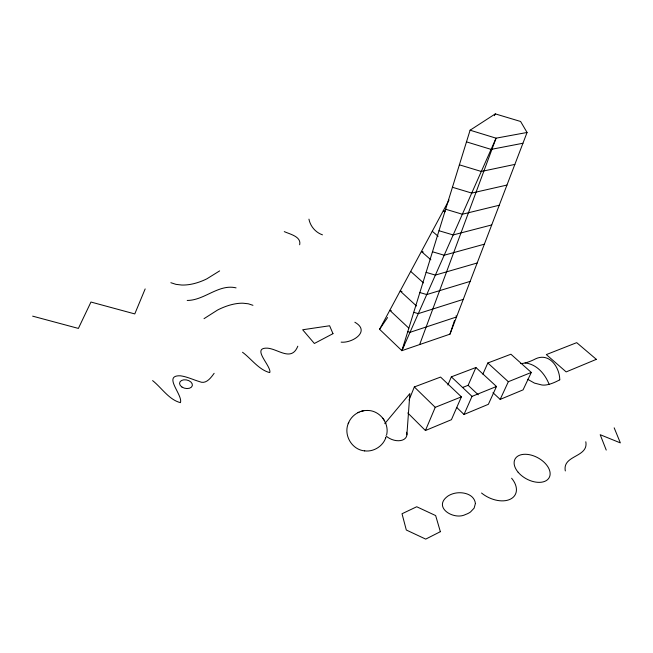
<?xml version="1.0" encoding="UTF-8"?>
<svg xmlns="http://www.w3.org/2000/svg" width="653" height="653" viewBox="0 0 653 653"><rect width="100%" height="100%" fill="white"/><g stroke="black" fill="none" stroke-linecap="round" stroke-linejoin="round"><path stroke-width="0.98" d="M406.892 434.767L409.88 393.563L384.78 423.626M386.617 434.89C389.547 423.046 379.597 410.231 367.329 410.459M527.061 132.477L496.068 138.175L401.881 350.661L470.095 130.208L495.317 113.883L520.604 121.482L527.061 132.477L449.966 334.156L401.881 350.661L379.589 329.308L449.027 200.055M449.966 334.156L454.464 320.623M348.498 422.973C343.103 434.686 351.771 449.876 364.709 450.872M364.439 450.848C373.492 452.145 382.862 446.325 385.809 437.69M385.588 438.294L385.85 437.583M419.642 344.564L496.068 138.175L470.095 130.208M299.67 244.769C301.555 236.582 289.801 234.133 284.267 231.619M401.881 350.661L404.125 344.98M409.08 399.93L414.329 386.951L440.579 377.067L461.393 396.853L451.419 419.699L425.421 430.531L407.774 412.941M348.457 423.071C351.428 415.414 359.468 410.092 367.696 410.468M348.212 423.675L348.743 422.377M145.162 288.92L134.779 313.922L90.963 302.037L78.384 328.418L32.65 316.15M425.421 430.531L435.233 407.333L461.393 396.853M447.885 384.984L451.337 376.854L475.915 367.517L496.484 386.494L488.371 404.313L464.005 414.467L456.741 407.48M462.487 387.523L468.128 385.311L475.915 367.517M464.005 414.467L472.013 396.379L496.484 386.494M482.877 374.145L487.824 362.995L510.915 354.22L531.305 372.439L523.069 389.865L500.174 399.399L492.966 392.698M500.174 399.399L508.336 381.711L531.305 372.439M494.354 115.679L495.317 113.883M297.809 346.204C291.45 362.04 278.3 348.988 267.42 348.155C250.981 347.494 270.75 365.313 269.901 372.202L269.64 372.585C258.849 369.794 251.307 358.791 242.524 352.253M379.589 329.308L387.588 317.529M214.135 373.312C210.837 377.891 205.948 384.666 199.426 381.605C193.108 379.695 187.068 376.708 180.481 375.81C162.14 374.985 183.101 394.902 180.44 402.64C169.078 399.856 161.56 387.686 152.606 380.601M204.022 318.664L217.539 310.053A54.86 30.275 -41.9 0 1 242.965 303.204L248.279 303.784L252.956 305.302M219.637 270.897L206.862 278.831A55.301 34.282 -43.2 0 1 181.616 285.026L175.975 284.357L170.849 282.708M357.934 412.672L359.085 412.125M463.271 299.368L418.295 313.636L413.749 312.322M470.144 281.386L426.752 294.56L419.863 292.552M361.991 411.112L360.831 411.455M477.172 262.996L435.38 275.093L426.107 272.374M484.363 244.189L444.187 255.225L432.482 251.772M559.76 379.801A63.692 23.851 -49.2 0 1 549.091 384.339L548.438 384.486A51.718 19.288 -49 0 1 541.696 384.944L534.464 383.107L527.64 379.271M491.717 224.934L453.174 234.941L438.987 230.729M499.251 205.238L462.357 214.233L445.64 209.238M506.965 185.068L471.735 193.076L452.439 187.272M514.858 164.409L481.31 171.47L459.385 164.825M362.595 410.966L363.729 410.737M522.947 143.252L491.097 149.39L466.487 141.872M341.152 342.139C352.187 343.331 371.084 331.414 354.857 322.247M187.207 300.445C204.422 300.478 218.673 283.696 236.076 287.875M520.727 363.574A51.154 20.308 -49.1 0 0 525.085 362.937C536.701 364.145 545.108 373.998 549.1 384.315M391.302 310.722L389.8 310.306L408.778 328.108M401.987 291.516L400.167 291.009L416.483 305.988M423.234 252.017L421.397 251.495L430.866 259.804M407.758 331.683L410.011 332.328L456.545 316.95L456.072 315.774M445.183 211.237L443.314 210.69L444.791 211.939M322.484 234.843C315.579 232.476 310.33 226.297 308.942 219.147M432.262 231.26L438.147 236.304M410.696 271.411L423.511 282.912M487.824 362.995L508.336 381.711M468.128 385.311L478.249 394.812M451.337 376.854L472.013 396.379M414.329 386.951L435.233 407.333M382.797 418.181L383.482 419.12M383.833 419.65L384.462 420.687M614.171 427.829L620.35 442.889L600.189 434.702L606.237 450.08M385.303 422.369L385.784 423.56M559.752 379.826C559.735 367.517 549.597 352.489 535.819 358.717A62.712 24.994 -49.3 0 1 525.077 362.954M585.806 441.771C588.712 457.565 562.217 454.904 565.318 470.935M511.617 478.241A23.508 15.092 27.9 0 1 510.352 499.178A23.508 15.092 27.9 0 1 481.539 493.023M406.558 432.221A12.921 8.358 22.7 0 1 400.664 440.555A12.921 8.358 22.7 0 1 385.923 435.853M475.408 503.487L474.135 508.124L470.495 511.985A30.405 20.267 26.6 0 1 465.491 514.507C454.096 520.539 432.4 507.471 447.689 496.231A30.993 20.798 28.2 0 1 452.7 493.823C460.855 491.04 474.168 493.333 475.408 503.487M332.981 333.667L314.371 343.478L302.666 329.765L329.61 325.765L332.981 333.667M440.359 531.689L425.715 539.117L406.305 530.007L402.019 513.756L416.72 506.752L435.649 515.576L440.359 531.689M596.344 359.346L566.167 371.908L546.332 354.587L576.705 342.654L596.344 359.346M181.918 387.017A6.522 4.269 12.6 0 0 192.325 385.654A6.522 4.269 12.6 0 0 183.689 379.842A6.522 4.269 12.6 0 0 181.918 387.017M518.139 472.25A19.427 11.999 28.5 0 0 548.944 478.029A19.427 11.999 28.5 0 0 529.297 454.676A19.427 11.999 28.5 0 0 518.139 472.25"/></g></svg>
